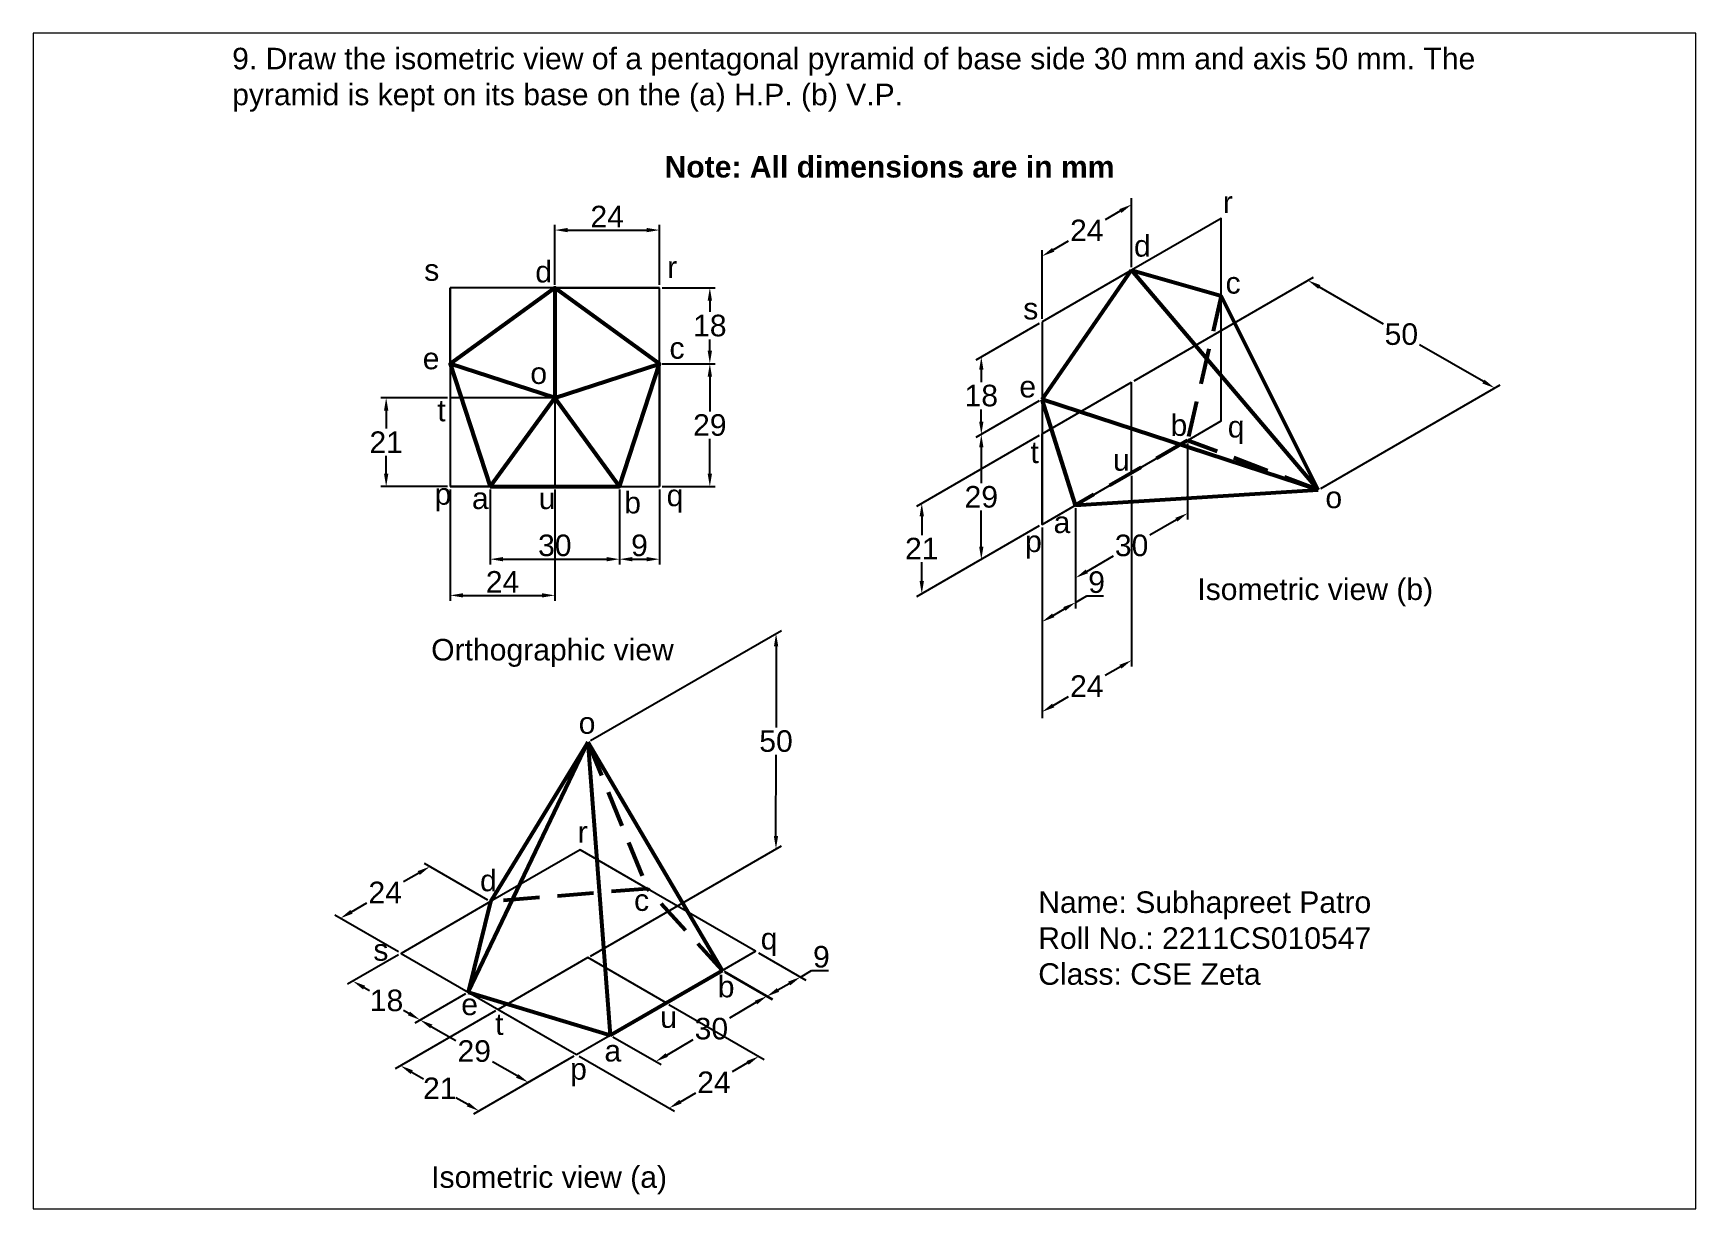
# Paper-space layout 'Layout9' of a CAD drawing. Header units: millimetres. Extents: x 30 to 267, y 21 to 189.
# The model-space entities are those that its viewports show. They can reach past a viewport. Long polylines and large blocks are cut down to what shows.
import ezdxf

# ---------------------------------------------------------------- set-up
doc = ezdxf.new("R2010")
doc.units = ezdxf.units.MM
doc.linetypes.add('HIDDEN2', pattern=[4.7625, 3.175, -1.5875])
doc.styles.get("Standard").update_dxf_attribs({"font": 'arial.ttf'})
doc.dimstyles.new('ISO-25', dxfattribs={"dimtxt": 5, "dimasz": 3, "dimexe": 1.25, "dimexo": 0.625, "dimtad": 1, "dimtih": 1, "dimtoh": 1, "dimdec": 0, "dimtxsty": 'Standard', "dimcen": 2.5, "dimadec": 0, "dimazin": 0, "dimtfac": 1, "dimtdec": 0, "dimtmove": 0, "dimatfit": 3, "dimfxl": 1, "dimarcsym": 0})

# ---------------------------------------------------------------- blocks, each defined once
blk = doc.blocks.new('*D50')
at = {"color": 0, "lineweight": -2, "transparency": 16777216}
for p, q in [((2710.64, 82.6), (2710.64, 65.15)), ((2740.64, 82.6), (2740.64, 65.15)), ((2713.64, 66.4), (2737.64, 66.4))]:
    blk.add_line(p, q, dxfattribs=at)
at = {"color": 0, "transparency": 16777216}
for points in [[(2713.64, 66.9), (2713.64, 65.9), (2710.64, 66.4)], [(2737.64, 66.9), (2737.64, 65.9), (2740.64, 66.4)]]:
    blk.add_solid(points, dxfattribs=at)
at = {"layer": 'Defpoints', "color": 0, "transparency": 16777216}
for p in [(2710.64, 83.23), (2740.64, 83.23), (2740.64, 66.4)]:
    blk.add_point(p, dxfattribs=at)
at = {"color": 0, "transparency": 16777216, "insert": (2725.64, 69.58), "char_height": 5, "attachment_point": 5}
blk.add_mtext('30', dxfattribs=at)
blk = doc.blocks.new('*D51')
at = {"color": 0, "lineweight": -2, "transparency": 16777216}
for p, q in [((2740.64, 82.6), (2740.64, 65.15)), ((2749.91, 82.6), (2749.91, 65.15)), ((2743.64, 66.4), (2746.91, 66.4))]:
    blk.add_line(p, q, dxfattribs=at)
at = {"color": 0, "transparency": 16777216}
for points in [[(2743.64, 66.9), (2743.64, 65.9), (2740.64, 66.4)], [(2746.91, 66.9), (2746.91, 65.9), (2749.91, 66.4)]]:
    blk.add_solid(points, dxfattribs=at)
at = {"layer": 'Defpoints', "color": 0, "transparency": 16777216}
for p in [(2740.64, 83.23), (2749.91, 83.23), (2749.91, 66.4)]:
    blk.add_point(p, dxfattribs=at)
at = {"color": 0, "transparency": 16777216, "insert": (2745.28, 69.58), "char_height": 5, "attachment_point": 5}
blk.add_mtext('9', dxfattribs=at)
blk = doc.blocks.new('*D52')
at = {"color": 0, "lineweight": -2, "transparency": 16777216}
for p, q in [((2750.54, 111.76), (2762.85, 111.76)), ((2761.6, 108.76), (2761.6, 100.67)), ((2761.6, 86.23), (2761.6, 94.32)), ((2750.54, 83.23), (2762.85, 83.23))]:
    blk.add_line(p, q, dxfattribs=at)
at = {"color": 0, "transparency": 16777216}
for points in [[(2761.1, 108.76), (2762.1, 108.76), (2761.6, 111.76)], [(2761.1, 86.23), (2762.1, 86.23), (2761.6, 83.23)]]:
    blk.add_solid(points, dxfattribs=at)
at = {"layer": 'Defpoints', "color": 0, "transparency": 16777216}
for p in [(2749.91, 111.76), (2749.91, 83.23), (2761.6, 83.23)]:
    blk.add_point(p, dxfattribs=at)
at = {"color": 0, "transparency": 16777216, "insert": (2761.6, 97.5), "char_height": 5, "attachment_point": 5}
blk.add_mtext('29', dxfattribs=at)
blk = doc.blocks.new('*D53')
at = {"color": 0, "lineweight": -2, "transparency": 16777216}
for p, q in [((2750.54, 129.39), (2762.85, 129.39)), ((2761.6, 126.39), (2761.6, 123.76)), ((2761.6, 114.76), (2761.6, 117.4)), ((2750.54, 111.76), (2762.85, 111.76))]:
    blk.add_line(p, q, dxfattribs=at)
at = {"color": 0, "transparency": 16777216}
for points in [[(2761.1, 126.39), (2762.1, 126.39), (2761.6, 129.39)], [(2761.1, 114.76), (2762.1, 114.76), (2761.6, 111.76)]]:
    blk.add_solid(points, dxfattribs=at)
at = {"layer": 'Defpoints', "color": 0, "transparency": 16777216}
for p in [(2749.91, 129.39), (2749.91, 111.76), (2761.6, 111.76)]:
    blk.add_point(p, dxfattribs=at)
at = {"color": 0, "transparency": 16777216, "insert": (2761.6, 120.58), "char_height": 5, "attachment_point": 5}
blk.add_mtext('18', dxfattribs=at)
blk = doc.blocks.new('*D54')
at = {"color": 0, "lineweight": -2, "transparency": 16777216}
for p, q in [((2725.64, 130.02), (2725.64, 144.01)), ((2728.64, 142.76), (2746.91, 142.76)), ((2749.91, 130.02), (2749.91, 144.01))]:
    blk.add_line(p, q, dxfattribs=at)
at = {"color": 0, "transparency": 16777216}
for points in [[(2728.64, 143.26), (2728.64, 142.26), (2725.64, 142.76)], [(2746.91, 143.26), (2746.91, 142.26), (2749.91, 142.76)]]:
    blk.add_solid(points, dxfattribs=at)
at = {"layer": 'Defpoints', "color": 0, "transparency": 16777216}
for p in [(2749.91, 142.76), (2725.64, 129.39), (2749.91, 129.39)]:
    blk.add_point(p, dxfattribs=at)
at = {"color": 0, "transparency": 16777216, "insert": (2737.78, 145.9), "char_height": 5, "attachment_point": 5}
blk.add_mtext('24', dxfattribs=at)
blk = doc.blocks.new('*D55')
at = {"color": 0, "lineweight": -2, "transparency": 16777216}
for p, q in [((2764.94, -29.21), (2776.14, -35.67)), ((2772.31, -36.47), (2766.16, -40.09)), ((2739.08, -44.41), (2750.28, -50.87)), ((2751.62, -48.64), (2757.77, -45.02))]:
    blk.add_line(p, q, dxfattribs=at)
at = {"color": 0, "transparency": 16777216}
for points in [[(2772.05, -36.04), (2772.56, -36.9), (2774.89, -34.95)], [(2751.37, -48.2), (2751.87, -49.07), (2749.03, -50.16)]]:
    blk.add_solid(points, dxfattribs=at)
at = {"layer": 'Defpoints', "color": 0, "transparency": 16777216}
for p in [(2764.32, -28.85), (2774.89, -34.95), (2738.46, -44.05)]:
    blk.add_point(p, dxfattribs=at)
at = {"color": 0, "transparency": 16777216, "insert": (2761.96, -42.55), "char_height": 5, "attachment_point": 5}
blk.add_mtext('30', dxfattribs=at)
blk = doc.blocks.new('*D56')
at = {"color": 0, "lineweight": -2, "transparency": 16777216}
for p, q in [((2772.86, -24.91), (2783.87, -31.27)), ((2765.07, -29.41), (2776.07, -35.77)), ((2782.62, -30.55), (2785.22, -29.05)), ((2785.22, -29.05), (2789.13, -29.05)), ((2777.42, -33.55), (2780.02, -32.05))]:
    blk.add_line(p, q, dxfattribs=at)
at = {"color": 0, "transparency": 16777216}
for points in [[(2779.77, -31.61), (2780.27, -32.48), (2782.62, -30.55)], [(2777.17, -33.11), (2777.67, -33.98), (2774.82, -35.05)]]:
    blk.add_solid(points, dxfattribs=at)
at = {"layer": 'Defpoints', "color": 0, "transparency": 16777216}
for p in [(2772.23, -24.55), (2764.44, -29.05), (2782.62, -30.55)]:
    blk.add_point(p, dxfattribs=at)
at = {"color": 0, "transparency": 16777216, "insert": (2787.49, -25.87), "char_height": 5, "attachment_point": 5}
blk.add_mtext('9', dxfattribs=at)
blk = doc.blocks.new('*D57')
at = {"color": 0, "lineweight": -2, "transparency": 16777216}
for p, q in [((2694.06, -6.42), (2690.5, -8.47)), ((2710.12, -12.69), (2695.41, -4.2)), ((2678.47, -15.42), (2682.03, -13.36)), ((2689.34, -24.69), (2674.62, -16.2))]:
    blk.add_line(p, q, dxfattribs=at)
at = {"color": 0, "transparency": 16777216}
for points in [[(2693.81, -5.98), (2694.31, -6.85), (2696.66, -4.92)], [(2678.22, -14.98), (2678.72, -15.85), (2675.87, -16.92)]]:
    blk.add_solid(points, dxfattribs=at)
at = {"layer": 'Defpoints', "color": 0, "transparency": 16777216}
for p in [(2710.75, -13.05), (2675.87, -16.92), (2689.96, -25.05)]:
    blk.add_point(p, dxfattribs=at)
at = {"color": 0, "transparency": 16777216, "insert": (2686.27, -10.92), "char_height": 5, "attachment_point": 5}
blk.add_mtext('24', dxfattribs=at)
blk = doc.blocks.new('*D58')
at = {"color": 0, "lineweight": -2, "transparency": 16777216}
for p, q in [((2689.34, -25.41), (2677.54, -32.22)), ((2681.39, -33), (2682.61, -33.7)), ((2704.93, -34.41), (2693.13, -41.22)), ((2691.78, -39), (2690.56, -38.29))]:
    blk.add_line(p, q, dxfattribs=at)
at = {"color": 0, "transparency": 16777216}
for points in [[(2681.64, -32.57), (2681.14, -33.43), (2678.79, -31.5)], [(2692.03, -38.57), (2691.53, -39.43), (2694.38, -40.5)]]:
    blk.add_solid(points, dxfattribs=at)
at = {"layer": 'Defpoints', "color": 0, "transparency": 16777216}
for p in [(2689.96, -25.05), (2705.55, -34.05), (2694.38, -40.5)]:
    blk.add_point(p, dxfattribs=at)
at = {"color": 0, "transparency": 16777216, "insert": (2686.59, -36), "char_height": 5, "attachment_point": 5}
blk.add_mtext('18', dxfattribs=at)
blk = doc.blocks.new('*D59')
at = {"color": 0, "lineweight": -2, "transparency": 16777216}
for p, q in [((2704.93, -34.41), (2693.13, -41.22)), ((2696.98, -42), (2702.69, -45.29)), ((2730.04, -48.91), (2718.25, -55.72)), ((2716.9, -53.5), (2711.19, -50.2))]:
    blk.add_line(p, q, dxfattribs=at)
at = {"color": 0, "transparency": 16777216}
for points in [[(2697.23, -41.57), (2696.73, -42.43), (2694.38, -40.5)], [(2717.15, -53.07), (2716.65, -53.93), (2719.5, -55)]]:
    blk.add_solid(points, dxfattribs=at)
at = {"layer": 'Defpoints', "color": 0, "transparency": 16777216}
for p in [(2705.55, -34.05), (2730.67, -48.55), (2719.5, -55)]:
    blk.add_point(p, dxfattribs=at)
at = {"color": 0, "transparency": 16777216, "insert": (2706.94, -47.75), "char_height": 5, "attachment_point": 5}
blk.add_mtext('29', dxfattribs=at)
blk = doc.blocks.new('*D60')
at = {"color": 0, "lineweight": -2, "transparency": 16777216}
for p, q in [((2701.37, 82.6), (2701.37, 56.76)), ((2725.64, 82.6), (2725.64, 56.76)), ((2704.37, 58.01), (2722.64, 58.01))]:
    blk.add_line(p, q, dxfattribs=at)
at = {"color": 0, "transparency": 16777216}
for points in [[(2704.37, 58.51), (2704.37, 57.51), (2701.37, 58.01)], [(2722.64, 58.51), (2722.64, 57.51), (2725.64, 58.01)]]:
    blk.add_solid(points, dxfattribs=at)
at = {"layer": 'Defpoints', "color": 0, "transparency": 16777216}
for p in [(2701.37, 83.23), (2725.64, 83.23), (2725.64, 58.01)]:
    blk.add_point(p, dxfattribs=at)
at = {"color": 0, "transparency": 16777216, "insert": (2713.51, 61.14), "char_height": 5, "attachment_point": 5}
blk.add_mtext('24', dxfattribs=at)
blk = doc.blocks.new('*D61')
at = {"color": 0, "lineweight": -2, "transparency": 16777216}
for p, q in [((2700.75, 103.87), (2685.26, 103.87)), ((2686.51, 100.87), (2686.51, 96.69)), ((2686.51, 86.23), (2686.51, 90.42)), ((2700.75, 83.23), (2685.26, 83.23))]:
    blk.add_line(p, q, dxfattribs=at)
at = {"color": 0, "transparency": 16777216}
for points in [[(2686.01, 100.87), (2687.01, 100.87), (2686.51, 103.87)], [(2686.01, 86.23), (2687.01, 86.23), (2686.51, 83.23)]]:
    blk.add_solid(points, dxfattribs=at)
at = {"layer": 'Defpoints', "color": 0, "transparency": 16777216}
for p in [(2701.37, 103.87), (2686.51, 83.23), (2701.37, 83.23)]:
    blk.add_point(p, dxfattribs=at)
at = {"color": 0, "transparency": 16777216, "insert": (2686.51, 93.55), "char_height": 5, "attachment_point": 5}
blk.add_mtext('21', dxfattribs=at)
blk = doc.blocks.new('*D62')
at = {"color": 0, "lineweight": -2, "transparency": 16777216}
for p, q in [((2733.91, 24.3), (2778.23, 49.88)), ((2776.97, 46.16), (2776.97, 27.34)), ((2776.95, 2.17), (2776.96, 20.99)), ((2733.89, -25.69), (2778.2, -0.11))]:
    blk.add_line(p, q, dxfattribs=at)
at = {"color": 0, "transparency": 16777216}
for points in [[(2776.47, 46.16), (2777.47, 46.16), (2776.98, 49.16)], [(2776.45, 2.17), (2777.45, 2.17), (2776.95, -0.83)]]:
    blk.add_solid(points, dxfattribs=at)
at = {"layer": 'Defpoints', "color": 0, "transparency": 16777216}
for p in [(2733.29, 23.94), (2776.95, -0.83), (2733.26, -26.05)]:
    blk.add_point(p, dxfattribs=at)
at = {"color": 0, "transparency": 16777216, "insert": (2776.96, 24.17), "char_height": 5, "attachment_point": 5}
blk.add_mtext('50', dxfattribs=at)
blk = doc.blocks.new('*D63')
at = {"color": 0, "lineweight": -2, "transparency": 16777216}
for p, q in [((2752.08, -36.91), (2774.2, -49.69)), ((2731.29, -48.91), (2753.42, -61.69)), ((2770.36, -50.47), (2766.8, -52.52)), ((2754.77, -59.47), (2758.32, -57.41))]:
    blk.add_line(p, q, dxfattribs=at)
at = {"color": 0, "transparency": 16777216}
for points in [[(2770.11, -50.03), (2770.61, -50.9), (2772.95, -48.97)], [(2754.52, -59.03), (2755.02, -59.9), (2752.17, -60.97)]]:
    blk.add_solid(points, dxfattribs=at)
at = {"layer": 'Defpoints', "color": 0, "transparency": 16777216}
for p in [(2751.45, -36.55), (2730.67, -48.55), (2772.95, -48.97)]:
    blk.add_point(p, dxfattribs=at)
at = {"color": 0, "transparency": 16777216, "insert": (2762.56, -54.97), "char_height": 5, "attachment_point": 5}
blk.add_mtext('24', dxfattribs=at)
blk = doc.blocks.new('*D64')
at = {"color": 0, "lineweight": -2, "transparency": 16777216}
for p, q in [((2711.85, -38.41), (2688.6, -51.84)), ((2730.04, -48.91), (2706.78, -62.34)), ((2692.44, -52.62), (2695.17, -54.19)), ((2705.44, -60.12), (2702.71, -58.54))]:
    blk.add_line(p, q, dxfattribs=at)
at = {"color": 0, "transparency": 16777216}
for points in [[(2692.69, -52.18), (2692.19, -53.05), (2689.85, -51.12)], [(2705.69, -59.68), (2705.19, -60.55), (2708.03, -61.62)]]:
    blk.add_solid(points, dxfattribs=at)
at = {"layer": 'Defpoints', "color": 0, "transparency": 16777216}
for p in [(2712.48, -38.05), (2730.67, -48.55), (2689.85, -51.12)]:
    blk.add_point(p, dxfattribs=at)
at = {"color": 0, "transparency": 16777216, "insert": (2698.94, -56.37), "char_height": 5, "attachment_point": 5}
blk.add_mtext('21', dxfattribs=at)
blk = doc.blocks.new('*D65')
at = {"color": 0, "lineweight": -2, "transparency": 16777216}
for p, q in [((2838.05, 121.11), (2823.34, 112.61)), ((2824.59, 110.34), (2824.59, 107.51)), ((2838.05, 103.11), (2823.34, 94.61)), ((2824.59, 98.34), (2824.59, 101.16))]:
    blk.add_line(p, q, dxfattribs=at)
at = {"color": 0, "transparency": 16777216}
for points in [[(2824.09, 110.34), (2825.09, 110.34), (2824.59, 113.34)], [(2824.09, 98.34), (2825.09, 98.34), (2824.59, 95.34)]]:
    blk.add_solid(points, dxfattribs=at)
at = {"layer": 'Defpoints', "color": 0, "transparency": 16777216}
for p in [(2838.68, 121.47), (2838.68, 103.47), (2824.59, 95.34)]:
    blk.add_point(p, dxfattribs=at)
at = {"color": 0, "transparency": 16777216, "insert": (2824.59, 104.34), "char_height": 5, "attachment_point": 5}
blk.add_mtext('18', dxfattribs=at)
blk = doc.blocks.new('*D66')
at = {"color": 0, "lineweight": -2, "transparency": 16777216}
for p, q in [((2838.05, 103.11), (2823.34, 94.61)), ((2824.59, 92.34), (2824.59, 84.01)), ((2824.59, 69.34), (2824.59, 77.66)), ((2838.05, 74.11), (2823.34, 65.61))]:
    blk.add_line(p, q, dxfattribs=at)
at = {"color": 0, "transparency": 16777216}
for points in [[(2824.09, 92.34), (2825.09, 92.34), (2824.59, 95.34)], [(2824.09, 69.34), (2825.09, 69.34), (2824.59, 66.34)]]:
    blk.add_solid(points, dxfattribs=at)
at = {"layer": 'Defpoints', "color": 0, "transparency": 16777216}
for p in [(2838.68, 103.47), (2838.68, 74.47), (2824.59, 66.34)]:
    blk.add_point(p, dxfattribs=at)
at = {"color": 0, "transparency": 16777216, "insert": (2824.59, 80.84), "char_height": 5, "attachment_point": 5}
blk.add_mtext('29', dxfattribs=at)
blk = doc.blocks.new('*D67')
at = {"color": 0, "lineweight": -2, "transparency": 16777216}
for p, q in [((2838.05, 95.11), (2809.53, 78.64)), ((2838.05, 74.11), (2809.53, 57.64)), ((2810.78, 76.36), (2810.78, 72)), ((2810.78, 61.36), (2810.78, 65.73))]:
    blk.add_line(p, q, dxfattribs=at)
at = {"color": 0, "transparency": 16777216}
for points in [[(2810.28, 76.36), (2811.28, 76.36), (2810.78, 79.36)], [(2810.28, 61.36), (2811.28, 61.36), (2810.78, 58.36)]]:
    blk.add_solid(points, dxfattribs=at)
at = {"layer": 'Defpoints', "color": 0, "transparency": 16777216}
for p in [(2838.68, 95.47), (2838.68, 74.47), (2810.78, 58.36)]:
    blk.add_point(p, dxfattribs=at)
at = {"color": 0, "transparency": 16777216, "insert": (2810.78, 68.86), "char_height": 5, "attachment_point": 5}
blk.add_mtext('21', dxfattribs=at)
blk = doc.blocks.new('*D68')
at = {"color": 0, "lineweight": -2, "transparency": 16777216}
for p, q in [((2856.87, 147.19), (2853.31, 145.13)), ((2859.46, 134.19), (2859.46, 150.13)), ((2841.28, 138.19), (2844.83, 140.24)), ((2838.68, 122.19), (2838.68, 138.13))]:
    blk.add_line(p, q, dxfattribs=at)
at = {"color": 0, "transparency": 16777216}
for points in [[(2856.62, 147.62), (2857.12, 146.75), (2859.46, 148.69)], [(2841.03, 138.62), (2841.53, 137.75), (2838.68, 136.69)]]:
    blk.add_solid(points, dxfattribs=at)
at = {"layer": 'Defpoints', "color": 0, "transparency": 16777216}
for p in [(2859.46, 148.69), (2859.46, 133.47), (2838.68, 121.47)]:
    blk.add_point(p, dxfattribs=at)
at = {"color": 0, "transparency": 16777216, "insert": (2849.07, 142.69), "char_height": 5, "attachment_point": 5}
blk.add_mtext('24', dxfattribs=at)
blk = doc.blocks.new('*D69')
at = {"color": 0, "lineweight": -2, "transparency": 16777216}
for p, q in [((2846.47, 78.25), (2846.47, 54.93)), ((2838.68, 73.75), (2838.68, 50.43)), ((2846.47, 56.37), (2849.07, 57.87)), ((2849.07, 57.87), (2852.98, 57.87)), ((2841.28, 53.37), (2843.87, 54.87))]:
    blk.add_line(p, q, dxfattribs=at)
at = {"color": 0, "transparency": 16777216}
for points in [[(2843.62, 55.3), (2844.12, 54.44), (2846.47, 56.37)], [(2841.03, 53.8), (2841.53, 52.94), (2838.68, 51.87)]]:
    blk.add_solid(points, dxfattribs=at)
at = {"layer": 'Defpoints', "color": 0, "transparency": 16777216}
for p in [(2846.47, 78.97), (2838.68, 74.47), (2846.47, 56.37)]:
    blk.add_point(p, dxfattribs=at)
at = {"color": 0, "transparency": 16777216, "insert": (2851.34, 61.05), "char_height": 5, "attachment_point": 5}
blk.add_mtext('9', dxfattribs=at)
blk = doc.blocks.new('*D70')
at = {"color": 0, "lineweight": -2, "transparency": 16777216}
for p, q in [((2860.09, 107.8), (2901.65, 131.8)), ((2903, 129.58), (2917.85, 121.01)), ((2941.1, 107.61), (2926.25, 116.17)), ((2903.39, 82.83), (2944.95, 106.83))]:
    blk.add_line(p, q, dxfattribs=at)
at = {"color": 0, "transparency": 16777216}
for points in [[(2903.25, 130.01), (2902.75, 129.15), (2900.4, 131.08)], [(2941.35, 108.04), (2940.85, 107.17), (2943.7, 106.11)]]:
    blk.add_solid(points, dxfattribs=at)
at = {"layer": 'Defpoints', "color": 0, "transparency": 16777216}
for p in [(2900.4, 131.08), (2859.46, 107.44), (2902.76, 82.47)]:
    blk.add_point(p, dxfattribs=at)
at = {"color": 0, "transparency": 16777216, "insert": (2922.05, 118.59), "char_height": 5, "attachment_point": 5}
blk.add_mtext('50', dxfattribs=at)
blk = doc.blocks.new('*D71')
at = {"color": 0, "lineweight": -2, "transparency": 16777216}
for p, q in [((2872.45, 93.25), (2872.45, 75.62)), ((2846.47, 78.25), (2846.47, 60.62)), ((2869.86, 75.57), (2863.66, 71.99)), ((2849.07, 63.57), (2855.27, 67.15))]:
    blk.add_line(p, q, dxfattribs=at)
at = {"color": 0, "transparency": 16777216}
for points in [[(2869.61, 76), (2870.11, 75.14), (2872.45, 77.07)], [(2848.82, 64), (2849.32, 63.14), (2846.47, 62.07)]]:
    blk.add_solid(points, dxfattribs=at)
at = {"layer": 'Defpoints', "color": 0, "transparency": 16777216}
for p in [(2872.45, 93.97), (2846.47, 78.97), (2872.45, 77.07)]:
    blk.add_point(p, dxfattribs=at)
at = {"color": 0, "transparency": 16777216, "insert": (2859.46, 69.57), "char_height": 5, "attachment_point": 5}
blk.add_mtext('30', dxfattribs=at)
blk = doc.blocks.new('*D72')
at = {"color": 0, "lineweight": -2, "transparency": 16777216}
for p, q in [((2859.46, 85.75), (2859.46, 41.52)), ((2838.68, 73.75), (2838.68, 29.52)), ((2856.87, 41.46), (2853.31, 39.41)), ((2841.28, 32.46), (2844.83, 34.51))]:
    blk.add_line(p, q, dxfattribs=at)
at = {"color": 0, "transparency": 16777216}
for points in [[(2856.62, 41.89), (2857.12, 41.03), (2859.46, 42.96)], [(2841.03, 32.89), (2841.53, 32.03), (2838.68, 30.96)]]:
    blk.add_solid(points, dxfattribs=at)
at = {"layer": 'Defpoints', "color": 0, "transparency": 16777216}
for p in [(2859.46, 86.47), (2838.68, 74.47), (2859.46, 42.96)]:
    blk.add_point(p, dxfattribs=at)
at = {"color": 0, "transparency": 16777216, "insert": (2849.07, 36.96), "char_height": 5, "attachment_point": 5}
blk.add_mtext('24', dxfattribs=at)

msp = doc.modelspace()

# ---------------------------------------------------------------- linework, layer by layer
at = {"lineweight": 53}
for p, q in [((2838.68, 103.47), (2859.46, 133.47)), ((2859.46, 133.47), (2902.76, 82.47)), ((2859.46, 133.47), (2880.25, 127.47)), ((2725.64, 129.39), (2725.64, 103.87)), ((2902.76, 82.47), (2880.25, 127.47)), ((2725.64, 103.87), (2701.37, 111.76)), ((2725.64, 103.87), (2749.91, 111.76)), ((2725.64, 103.87), (2710.64, 83.23)), ((2740.64, 83.23), (2725.64, 103.87)), ((2902.76, 82.47), (2838.68, 103.47)), ((2846.47, 78.97), (2838.68, 103.47)), ((2846.47, 78.97), (2902.76, 82.47)), ((2733.29, 23.94), (2705.55, -34.05)), ((2733.29, 23.94), (2710.75, -13.05)), ((2733.29, 23.94), (2738.46, -44.05)), ((2733.29, 23.94), (2764.44, -29.05)), ((2710.75, -13.05), (2705.55, -34.05)), ((2738.46, -44.05), (2764.44, -29.05)), ((2705.55, -34.05), (2738.46, -44.05))]:
    msp.add_line(p, q, dxfattribs=at)
for p, q in [((2749.91, 129.39), (2701.37, 129.39)), ((2701.37, 111.76), (2701.37, 129.39)), ((2701.37, 129.39), (2701.37, 83.23)), ((2725.64, 129.39), (2749.91, 129.39)), ((2749.91, 83.23), (2749.91, 129.39)), ((2749.91, 111.76), (2749.91, 83.23)), ((2838.68, 95.47), (2859.46, 107.47)), ((2859.46, 86.47), (2859.46, 107.47)), ((2725.64, 103.87), (2701.37, 103.87)), ((2725.64, 103.87), (2725.64, 83.23)), ((2838.68, 74.47), (2838.68, 95.47)), ((2838.68, 74.47), (2859.46, 86.47)), ((2710.64, 83.23), (2701.37, 83.23)), ((2701.37, 83.23), (2749.91, 83.23))]:
    msp.add_line(p, q)
at = {"linetype": 'HIDDEN2', "lineweight": 53}
for p, q in [((2880.25, 127.47), (2872.45, 93.97)), ((2872.45, 93.97), (2846.47, 78.97)), ((2902.76, 82.47), (2872.45, 93.97)), ((2733.29, 23.94), (2747.12, -10.05)), ((2747.12, -10.05), (2710.75, -13.05)), ((2764.44, -29.05), (2747.12, -10.05))]:
    msp.add_line(p, q, dxfattribs=at)
for points in [[(2838.68, 121.47), (2838.68, 103.47), (2838.68, 74.47), (2846.47, 78.97), (2872.45, 93.97), (2880.25, 98.47), (2880.25, 127.47), (2880.25, 145.47), (2859.46, 133.47)], [(2730.67, -48.55), (2738.46, -44.05), (2764.44, -29.05), (2772.23, -24.55), (2747.12, -10.05), (2731.53, -1.05), (2710.75, -13.05), (2689.96, -25.05), (2705.55, -34.05)], [(2730.67, -48.55), (2751.45, -36.55), (2733.26, -26.05), (2712.48, -38.05)]]:
    msp.add_lwpolyline(points, close=True)
at = {"lineweight": 53}
msp.add_lwpolyline([(2710.64, 83.23), (2740.64, 83.23), (2749.91, 111.76), (2725.64, 129.39), (2701.37, 111.76)], close=True, dxfattribs=at)

# ---------------------------------------------------------------- texts
for s, p in [('b', (2868.5, 95.01)), ('a', (2706.41, 78.04)), ('b', (2741.74, 77.02)), ('a', (2841.35, 72.46)), ('b', (2763.45, -35.26)), ('a', (2737.15, -50.15))]:
    msp.add_text(s, height=5).set_placement(p)
at = {"char_height": 5, "attachment_point": 1}
for s, width, insert in [('9. Draw the isometric view of a pentagonal pyramid of base side 30 mm and axis 50 mm. The \\Ppyramid is kept on its base on the (a) H.P. (b) V.P.', 325.0574, (2650.78, 185.06)), ('{\\fArial|b1|i0|c0|p34;Note: All dimensions are in mm}', 120.5751, (2751.1, 159.95)), ('r', 6.2565, (2880.63, 151.74)), ('d', 6.837, (2860.02, 141.6)), ('d', 6.837, (2721.11, 135.62)), ('r', 6.2565, (2751.7, 136.67)), ('s', 3.5487, (2695.34, 136)), ('c', 11.9852, (2881.27, 133.02)), ('s', 3.5487, (2834.32, 127.03)), ('c', 11.9852, (2752.24, 117.91)), ('o', 5.687, (2719.96, 112.06)), ('t', 3.5896, (2698.38, 103.39)), ('q', 7.581, (2881.77, 99.64)), ('t', 3.5896, (2835.99, 93.7)), ('u', 5.4688, (2855.13, 91.94)), ('p', 7.581, (2697.74, 84.04)), ('u', 5.4688, (2721.91, 83.03)), ('q', 7.581, (2751.58, 83.7)), ('o', 5.687, (2904.43, 83.24)), ('p', 7.581, (2834.76, 73.05)), ('Isometric view (b)', 91.3954, (2874.71, 61.93)), ('Orthographic view', 63.0219, (2696.95, 47.9)), ('o', 5.687, (2731.18, 30.9)), ('r', 6.2565, (2730.94, 5.61)), ('d', 6.837, (2708.29, -5.64)), ('c', 11.9852, (2744.03, -10.2)), ('Name: Subhapreet Patro\\PRoll No.: 2211CS010547\\PClass: CSE Zeta', 99.9001, (2837.8, -10.68)), ('s', 3.5487, (2683.54, -21.76)), ('q', 7.581, (2773.41, -19.15)), ('u', 5.4688, (2750.09, -37.34)), ('t', 3.5896, (2711.79, -38.97)), ('p', 7.581, (2729.2, -49.37)), ('Isometric view (a)', 91.3954, (2696.95, -74.46))]:
    msp.add_mtext_dynamic_manual_height_columns(s, width=width, gutter_width=25, heights=[0], dxfattribs=dict(at, insert=insert))
at = {"linetype": 'HIDDEN2', "lineweight": 53, "char_height": 5, "attachment_point": 1}
for insert in [(2694.99, 115.47), (2833.42, 108.93), (2703.92, -34.39)]:
    msp.add_mtext_dynamic_manual_height_columns('e', width=3.9254, gutter_width=25, heights=[0], dxfattribs=dict(at, insert=insert))

# ---------------------------------------------------------------- dimensions: what is measured, and where the dimension line sits
for p1, p2, distance, picture, middle in [((2725.64, 129.39), (2749.91, 129.39), 13.37, '*D54', (2737.78, 145.9)), ((2838.68, 121.47), (2859.46, 133.47), 13.18, '*D68', (2849.07, 142.69)), ((2902.76, 82.47), (2859.46, 107.44), -40.93, '*D70', (2922.05, 118.59)), ((2749.91, 129.39), (2749.91, 111.76), 11.69, '*D53', (2761.6, 120.58)), ((2838.68, 121.47), (2838.68, 103.47), -14.09, '*D65', (2824.59, 104.34)), ((2749.91, 111.76), (2749.91, 83.23), 11.69, '*D52', (2761.6, 97.5)), ((2701.37, 103.87), (2701.37, 83.23), -14.86, '*D61', (2686.51, 93.55)), ((2838.68, 103.47), (2838.68, 74.47), -14.09, '*D66', (2824.59, 80.84)), ((2838.68, 95.47), (2838.68, 74.47), -27.9, '*D67', (2810.78, 68.86)), ((2846.47, 78.97), (2872.45, 93.97), -14.64, '*D71', (2859.46, 69.57)), ((2838.68, 74.47), (2859.46, 86.47), -37.68, '*D72', (2849.07, 36.96)), ((2701.37, 83.23), (2725.64, 83.23), -25.22, '*D60', (2713.51, 61.14)), ((2710.64, 83.23), (2740.64, 83.23), -16.83, '*D50', (2725.64, 69.58)), ((2740.64, 83.23), (2749.91, 83.23), -16.83, '*D51', (2745.28, 69.58)), ((2838.68, 74.47), (2846.47, 78.97), -19.57, '*D69', (2851.34, 61.05)), ((2733.29, 23.94), (2733.26, -26.05), 43.68, '*D62', (2776.96, 24.17)), ((2710.75, -13.05), (2689.96, -25.05), -14.09, '*D57', (2686.27, -10.92)), ((2764.44, -29.05), (2772.23, -24.55), -10.38, '*D56', (2787.49, -25.87)), ((2689.96, -25.05), (2705.55, -34.05), -11.17, '*D58', (2686.59, -36)), ((2738.46, -44.05), (2764.32, -28.85), -10.62, '*D55', (2761.96, -42.55)), ((2705.55, -34.05), (2730.67, -48.55), -11.17, '*D59', (2706.94, -47.75)), ((2730.67, -48.55), (2712.48, -38.05), 22.63, '*D64', (2698.94, -56.37)), ((2730.67, -48.55), (2751.45, -36.55), -21.5, '*D63', (2762.56, -54.97))]:
    dim = msp.add_aligned_dim(p1=p1, p2=p2, distance=distance, dimstyle='ISO-25')
    dim.commit()
    dim.dimension.update_dxf_attribs({"geometry": picture, "text_midpoint": middle})

psp = doc.layouts.new('Layout9')

# ---------------------------------------------------------------- viewports
at = {"layer": '0'}
psp.add_viewport(center=(148.5, 105), size=(237.6, 168), view_center_point=(2797.49, 52.06), view_height=272.7399, dxfattribs=at)

doc.saveas('drawing.dxf')
